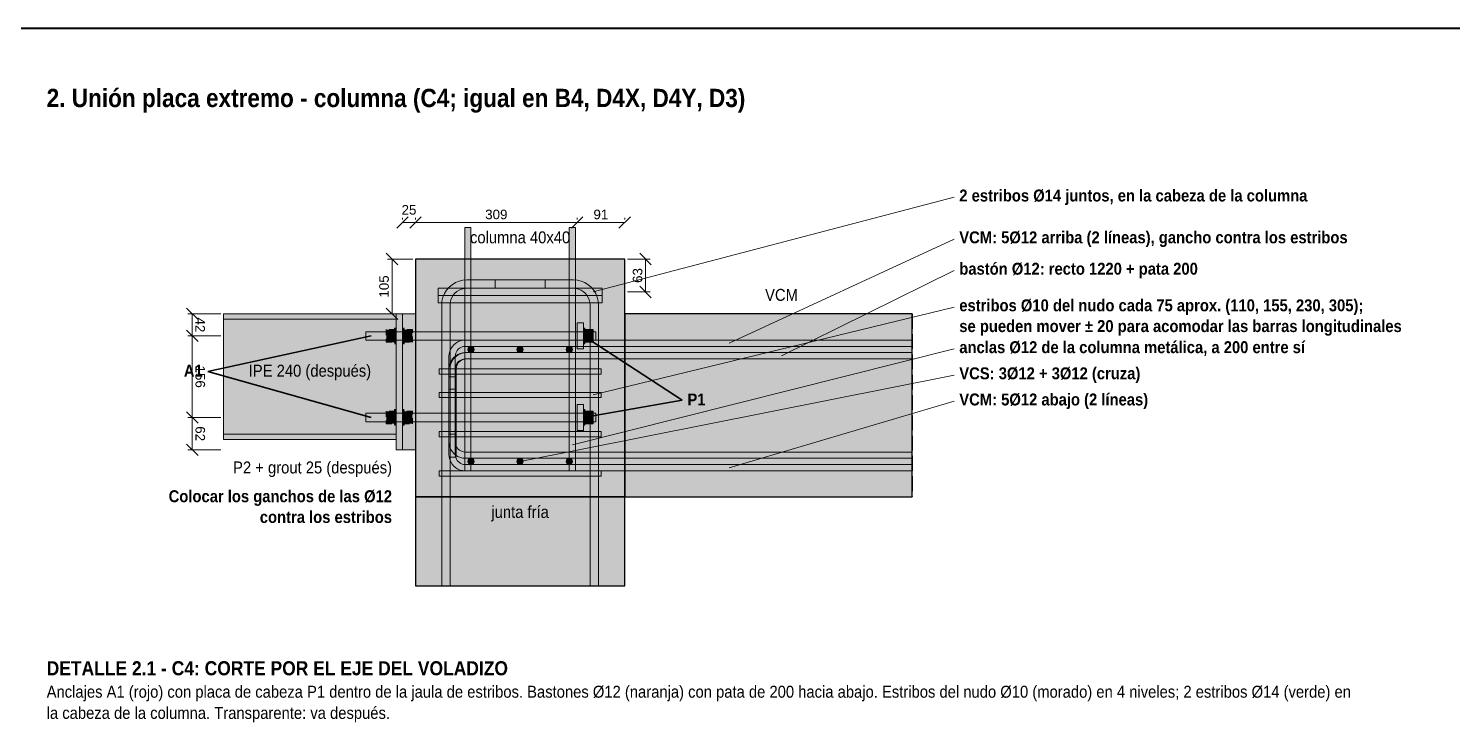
# Model space of a CAD drawing. Header units: millimetres. Extents: x 8 to 833, y 8 to 586.
# Drawn here: x 321.4 to 593.7, y 453.3 to 586 of the extents above; entities that cross this region are included whole.
import ezdxf
from ezdxf.enums import TextEntityAlignment as Align

# ---------------------------------------------------------------- set-up
doc = ezdxf.new("R2010")
doc.units = ezdxf.units.MM
doc.linetypes.add('TRAZO_3-2', pattern=[1.763889, 1.058333, -0.705556])
doc.linetypes.add('TRAZO_8-3', pattern=[3.880556, 2.822222, -1.058333])
for name, color, linetype, lineweight, true_color in [('COTAS', 27, 'Continuous', 15, 0x333333), ('DETALLES', 49, 'Continuous', 9, 0x222222), ('G-edge', 251, 'TRAZO_8-3', 30, 0x555555), ('G-grid', 253, 'Continuous', 20, 0x9e9e9e), ('G-lead', 49, 'Continuous', 35, 0x222222), ('G-r_anc', 24, 'Continuous', 18, 0x7b241c), ('G-r_ancg', 11, 'TRAZO_3-2', 20, 0xd3746b), ('G-r_bas', 34, 'Continuous', 18, 0x7e3a06), ('G-r_bm1', 156, 'Continuous', 18, 0x0e2f44), ('G-r_bm3', 138, 'Continuous', 18, 0x1c2833), ('G-r_bp', 138, 'Continuous', 20, 0x142433), ('G-r_colS', 34, 'Continuous', 18, 0x6b4a00), ('G-r_conc', 252, 'Continuous', 30, 0x6b6b6b), ('G-r_eplate', 253, 'Continuous', 20, 0x848f9a), ('G-r_grout', 9, 'Continuous', 18, 0xb5b5b5), ('G-r_ipe', 127, 'Continuous', 18, 0x1f3347), ('G-r_ipef', 127, 'Continuous', 20, 0x1f3347), ('G-r_new', 119, 'Continuous', 18, 0x145a32), ('G-r_nut', 26, 'Continuous', 18, 0x3d0f0b), ('G-r_old', 252, 'Continuous', 30, 0x6b6b6b), ('G-r_rodS', 136, 'Continuous', 18, 0x0b5345), ('G-r_tieS', 217, 'Continuous', 18, 0x4a235a), ('LAMINA_MARCO', 49, 'Continuous', 40, 0x222222), ('LAMINA_TEXTO', 19, 'Continuous', 9, 0x111111), ('T-anc', 22, 'Continuous', 18, 0xa93226), ('T-bsm', 156, 'Continuous', 18, 0x0e2f44), ('T-code', 19, 'Continuous', 18, 0x111111), ('T-hk', 44, 'Continuous', 18, 0x7a5500), ('T-label', 49, 'Continuous', 18, 0x222222), ('T-new', 119, 'Continuous', 18, 0x145a32), ('T-small', 47, 'Continuous', 18, 0x444444), ('T-tie', 195, 'Continuous', 18, 0x5b2c6f)]:
    doc.layers.add(name, color=color, linetype=linetype, lineweight=lineweight, true_color=true_color)
doc.styles.add('ESTANDAR', font='arial.ttf')
doc.styles.add('NEGRITA', font='arialbd.ttf')
doc.dimstyles.new('COTAS_PAPEL', dxfattribs={"dimtxt": 1.8288, "dimasz": 2, "dimexe": 0.881944, "dimexo": 0.529167, "dimgap": 0.6, "dimtad": 1, "dimdec": 0, "dimtxsty": 'ESTANDAR', "dimtsz": 1.094317, "dimcen": 2.5, "dimclrd": 8, "dimclre": 8, "dimclrt": 250, "dimazin": 3, "dimtfac": 1, "dimtmove": 0, "dimatfit": 3, "dimlwd": 15, "dimlwe": 13})

# ---------------------------------------------------------------- blocks, each defined once
blk = doc.blocks.new('DET_05_detalle-2-1-c4-corte-por-el-eje-del-voladizo')
at = {"layer": 'G-r_anc', "true_color": 0xc0392b}
for points in [[(-79.12, 10.51), (-35.12, 10.51), (-35.12, 8.91), (-79.12, 8.91)], [(-79.12, -5.09), (-35.12, -5.09), (-35.12, -6.69), (-79.12, -6.69)]]:
    blk.add_hatch(color=7, dxfattribs=at).paths.add_polyline_path(points)
at = {"layer": 'G-r_ancg', "true_color": 0xf4dbd9}
for points in [[(-75.22, 8.51), (-73.62, 8.51), (-73.62, 10.91), (-75.22, 10.91)], [(-73.62, 8.21), (-73.32, 8.21), (-73.32, 11.21), (-73.62, 11.21)], [(-72.12, 8.21), (-71.82, 8.21), (-71.82, 11.21), (-72.12, 11.21)], [(-71.82, 8.51), (-70.22, 8.51), (-70.22, 10.91), (-71.82, 10.91)], [(-75.22, -7.09), (-73.62, -7.09), (-73.62, -4.69), (-75.22, -4.69)], [(-73.62, -7.39), (-73.32, -7.39), (-73.32, -4.39), (-73.62, -4.39)], [(-72.12, -7.39), (-71.82, -7.39), (-71.82, -4.39), (-72.12, -4.39)], [(-71.82, -7.09), (-70.22, -7.09), (-70.22, -4.69), (-71.82, -4.69)]]:
    blk.add_hatch(color=7, dxfattribs=at).paths.add_polyline_path(points)
at = {"layer": 'G-r_bas', "true_color": 0xe67e22}
blk.add_hatch(color=7, dxfattribs=at).paths.add_polyline_path([(25.38, 5.31), (-59.92, 5.31), (-60.22, 5.29), (-60.51, 5.22), (-60.78, 5.1), (-61.03, 4.95), (-61.26, 4.76), (-61.45, 4.53), (-61.61, 4.28), (-61.72, 4), (-61.79, 3.71), (-61.82, 3.41), (-61.82, -13.49), (-63.02, -13.49), (-63.02, 3.41), (-62.98, 3.9), (-62.87, 4.37), (-62.68, 4.82), (-62.43, 5.24), (-62.11, 5.61), (-61.74, 5.92), (-61.33, 6.18), (-60.88, 6.36), (-60.4, 6.48), (-59.92, 6.51), (25.38, 6.51)])
at = {"layer": 'G-r_bm1', "true_color": 0x1a5276}
for points in [[(25.38, 7.71), (-60.12, 7.71), (-60.42, 7.69), (-60.71, 7.62), (-60.98, 7.5), (-61.23, 7.35), (-61.46, 7.16), (-61.65, 6.93), (-61.81, 6.68), (-61.92, 6.4), (-61.99, 6.11), (-62.02, 5.81), (-62.02, -6.69), (-63.22, -6.69), (-63.22, 5.82), (-63.18, 6.3), (-63.07, 6.77), (-62.88, 7.22), (-62.63, 7.64), (-62.31, 8.01), (-61.94, 8.32), (-61.53, 8.58), (-61.08, 8.76), (-60.6, 8.88), (-60.12, 8.91), (25.38, 8.91)], [(25.38, 5.31), (-60.12, 5.31), (-60.42, 5.29), (-60.71, 5.22), (-60.98, 5.1), (-61.23, 4.95), (-61.46, 4.76), (-61.65, 4.53), (-61.81, 4.28), (-61.92, 4), (-61.99, 3.71), (-62.02, 3.41), (-62.02, -9.09), (-63.22, -9.09), (-63.22, 3.42), (-63.18, 3.9), (-63.07, 4.37), (-62.88, 4.82), (-62.63, 5.24), (-62.31, 5.61), (-61.94, 5.92), (-61.53, 6.18), (-61.08, 6.36), (-60.6, 6.48), (-60.12, 6.51), (25.38, 6.51)], [(25.38, -13.69), (-60.12, -13.69), (-60.6, -13.65), (-61.08, -13.54), (-61.53, -13.35), (-61.94, -13.1), (-62.31, -12.78), (-62.63, -12.41), (-62.88, -11.99), (-63.07, -11.54), (-63.18, -11.07), (-63.22, -10.59), (-63.22, 1.91), (-62.02, 1.91), (-62.02, -10.58), (-61.99, -10.88), (-61.92, -11.17), (-61.81, -11.45), (-61.65, -11.7), (-61.46, -11.93), (-61.23, -12.12), (-60.98, -12.28), (-60.71, -12.39), (-60.42, -12.46), (-60.12, -12.49), (25.38, -12.49)], [(25.38, -16.09), (-60.12, -16.09), (-60.6, -16.05), (-61.08, -15.94), (-61.53, -15.75), (-61.94, -15.5), (-62.31, -15.18), (-62.63, -14.81), (-62.88, -14.39), (-63.07, -13.94), (-63.18, -13.47), (-63.22, -12.99), (-63.22, -0.49), (-62.02, -0.49), (-62.02, -12.98), (-61.99, -13.28), (-61.92, -13.57), (-61.81, -13.85), (-61.65, -14.1), (-61.46, -14.33), (-61.23, -14.52), (-60.98, -14.68), (-60.71, -14.79), (-60.42, -14.86), (-60.12, -14.89), (25.38, -14.89)]]:
    blk.add_hatch(color=7, dxfattribs=at).paths.add_polyline_path(points)
at = {"layer": 'G-r_bm3', "true_color": 0x616a6b}
h = blk.add_hatch(color=7, dxfattribs=at)
edge = h.paths.add_edge_path()
edge.add_arc((-59.02, 7.11), 0.6, 0, 360)
h = blk.add_hatch(color=7, dxfattribs=at)
edge = h.paths.add_edge_path()
edge.add_arc((-49.62, 7.11), 0.6, 0, 360)
h = blk.add_hatch(color=7, dxfattribs=at)
edge = h.paths.add_edge_path()
edge.add_arc((-40.22, 7.11), 0.6, 0, 360)
h = blk.add_hatch(color=7, dxfattribs=at)
edge = h.paths.add_edge_path()
edge.add_arc((-59.02, -14.29), 0.6, 0, 360)
h = blk.add_hatch(color=7, dxfattribs=at)
edge = h.paths.add_edge_path()
edge.add_arc((-49.62, -14.29), 0.6, 0, 360)
h = blk.add_hatch(color=7, dxfattribs=at)
edge = h.paths.add_edge_path()
edge.add_arc((-40.22, -14.29), 0.6, 0, 360)
at = {"layer": 'G-r_bp', "true_color": 0x34506b}
for points in [[(-38.72, 7.21), (-37.52, 7.21), (-37.52, 12.21), (-38.72, 12.21)], [(-38.72, -8.39), (-37.52, -8.39), (-37.52, -3.39), (-38.72, -3.39)]]:
    blk.add_hatch(color=7, dxfattribs=at).paths.add_polyline_path(points)
at = {"layer": 'G-r_colS', "true_color": 0xd1b047}
for points in [[(-64.62, -38.09), (-64.62, 15.61), (-64.56, 16.36), (-64.39, 17.1), (-64.1, 17.79), (-63.7, 18.44), (-63.21, 19.01), (-62.64, 19.5), (-62, 19.89), (-61.3, 20.18), (-60.57, 20.36), (-59.82, 20.42), (-44.82, 20.41), (-44.82, 18.81), (-59.82, 18.81), (-60.32, 18.77), (-60.81, 18.65), (-61.27, 18.46), (-61.7, 18.2), (-62.08, 17.87), (-62.41, 17.49), (-62.67, 17.07), (-62.86, 16.6), (-62.98, 16.11), (-63.02, 15.61), (-63.02, -38.09)], [(-36.22, -38.09), (-36.22, 15.61), (-36.26, 16.11), (-36.38, 16.6), (-36.57, 17.07), (-36.83, 17.49), (-37.16, 17.87), (-37.54, 18.2), (-37.97, 18.46), (-38.43, 18.65), (-38.92, 18.77), (-39.42, 18.81), (-54.42, 18.81), (-54.42, 20.41), (-39.42, 20.42), (-38.67, 20.36), (-37.93, 20.18), (-37.24, 19.89), (-36.6, 19.5), (-36.02, 19.01), (-35.53, 18.44), (-35.14, 17.79), (-34.85, 17.1), (-34.68, 16.36), (-34.62, 15.61), (-34.62, -38.09)]]:
    blk.add_hatch(color=7, dxfattribs=at).paths.add_polyline_path(points)
at = {"layer": 'G-r_conc', "true_color": 0xf5f3ef}
for points in [[(-69.62, -21.09), (-29.62, -21.09), (-29.62, 24.41), (-69.62, 24.41)], [(-29.62, -21.09), (25.38, -21.09), (25.38, 13.91), (-29.62, 13.91)]]:
    blk.add_hatch(color=7, dxfattribs=at).paths.add_polyline_path(points)
at = {"layer": 'G-r_eplate', "true_color": 0xe5ebf1}
blk.add_hatch(color=7, dxfattribs=at).paths.add_polyline_path([(-73.32, -12.09), (-72.12, -12.09), (-72.12, 13.91), (-73.32, 13.91)])
at = {"layer": 'G-r_grout', "true_color": 0xeae8e2}
blk.add_hatch(color=7, dxfattribs=at).paths.add_polyline_path([(-72.12, -12.09), (-69.62, -12.09), (-69.62, 13.91), (-72.12, 13.91)])
at = {"layer": 'G-r_ipe', "true_color": 0xe7edf2}
blk.add_hatch(color=7, dxfattribs=at).paths.add_polyline_path([(-106.32, -10.09), (-73.32, -10.09), (-73.32, 13.91), (-106.32, 13.91)])
at = {"layer": 'G-r_ipef', "true_color": 0xa5b9cd}
for points in [[(-106.32, 12.93), (-73.32, 12.93), (-73.32, 13.91), (-106.32, 13.91)], [(-106.32, -10.09), (-73.32, -10.09), (-73.32, -9.11), (-106.32, -9.11)]]:
    blk.add_hatch(color=7, dxfattribs=at).paths.add_polyline_path(points)
at = {"layer": 'G-r_new', "true_color": 0x34905b}
for points in [[(-65.32, 18.81), (-33.92, 18.81), (-33.92, 17.41), (-65.32, 17.41)], [(-65.32, 17.41), (-33.92, 17.41), (-33.92, 16.01), (-65.32, 16.01)]]:
    blk.add_hatch(color=7, dxfattribs=at).paths.add_polyline_path(points)
at = {"layer": 'G-r_nut', "true_color": 0x7b241c}
for points in [[(-37.52, 8.21), (-37.22, 8.21), (-37.22, 11.21), (-37.52, 11.21)], [(-37.22, 8.51), (-35.62, 8.51), (-35.62, 10.91), (-37.22, 10.91)], [(-37.52, -7.39), (-37.22, -7.39), (-37.22, -4.39), (-37.52, -4.39)], [(-37.22, -7.09), (-35.62, -7.09), (-35.62, -4.69), (-37.22, -4.69)]]:
    blk.add_hatch(color=7, dxfattribs=at).paths.add_polyline_path(points)
at = {"layer": 'G-r_old', "true_color": 0xe5e1da}
blk.add_hatch(color=7, dxfattribs=at).paths.add_polyline_path([(-69.62, -38.09), (-29.62, -38.09), (-29.62, -21.09), (-69.62, -21.09)])
at = {"layer": 'G-r_rodS', "true_color": 0x61beac}
for points in [[(-59.02, 30.41), (-59.02, -16.09), (-60.22, -16.09), (-60.22, 30.41)], [(-39.02, 30.41), (-39.02, -16.09), (-40.22, -16.09), (-40.22, 30.41)]]:
    blk.add_hatch(color=7, dxfattribs=at).paths.add_polyline_path(points)
at = {"layer": 'G-r_tieS', "true_color": 0x9059a7}
for points in [[(-65.12, 3.41), (-34.12, 3.41), (-34.12, 2.41), (-65.12, 2.41)], [(-65.12, -1.09), (-34.12, -1.09), (-34.12, -2.09), (-65.12, -2.09)], [(-65.12, -8.59), (-34.12, -8.59), (-34.12, -9.59), (-65.12, -9.59)], [(-65.12, -16.09), (-34.12, -16.09), (-34.12, -17.09), (-65.12, -17.09)]]:
    blk.add_hatch(color=7, dxfattribs=at).paths.add_polyline_path(points)
at = {"layer": 'G-edge'}
blk.add_line((25.38, 13.91), (25.38, -21.09), dxfattribs=at)
at = {"layer": 'G-grid'}
for p, q in [((33.38, 36.21), (-35.62, 18.11)), ((33.38, 28.21), (-9.62, 8.31)), ((33.38, 22.21), (0.38, 5.91)), ((33.38, 15.21), (-35.62, -1.59)), ((33.38, 7.21), (-39.62, -11.09)), ((33.38, 2.21), (-49.62, -14.29)), ((33.38, -2.79), (-9.62, -15.49))]:
    blk.add_line(p, q, dxfattribs=at)
at = {"layer": 'G-lead'}
for p, q in [((-109.32, 2.91), (-78.12, 9.71)), ((-18.62, -2.59), (-37.52, 9.71)), ((-109.32, 2.91), (-78.12, -5.89)), ((-18.62, -2.59), (-37.52, -5.89))]:
    blk.add_line(p, q, dxfattribs=at)
at = {"layer": 'G-r_anc'}
for points in [[(-79.12, 10.51), (-35.12, 10.51), (-35.12, 8.91), (-79.12, 8.91)], [(-79.12, -5.09), (-35.12, -5.09), (-35.12, -6.69), (-79.12, -6.69)]]:
    blk.add_lwpolyline(points, close=True, dxfattribs=at)
at = {"layer": 'G-r_ancg'}
for points in [[(-75.22, 8.51), (-73.62, 8.51), (-73.62, 10.91), (-75.22, 10.91)], [(-73.62, 8.21), (-73.32, 8.21), (-73.32, 11.21), (-73.62, 11.21)], [(-72.12, 8.21), (-71.82, 8.21), (-71.82, 11.21), (-72.12, 11.21)], [(-71.82, 8.51), (-70.22, 8.51), (-70.22, 10.91), (-71.82, 10.91)], [(-75.22, -7.09), (-73.62, -7.09), (-73.62, -4.69), (-75.22, -4.69)], [(-73.62, -7.39), (-73.32, -7.39), (-73.32, -4.39), (-73.62, -4.39)], [(-72.12, -7.39), (-71.82, -7.39), (-71.82, -4.39), (-72.12, -4.39)], [(-71.82, -7.09), (-70.22, -7.09), (-70.22, -4.69), (-71.82, -4.69)]]:
    blk.add_lwpolyline(points, close=True, dxfattribs=at)
at = {"layer": 'G-r_bas'}
blk.add_lwpolyline([(25.38, 5.31), (-59.92, 5.31), (-60.22, 5.29), (-60.51, 5.22), (-60.78, 5.1), (-61.03, 4.95), (-61.26, 4.76), (-61.45, 4.53), (-61.61, 4.28), (-61.72, 4), (-61.79, 3.71), (-61.82, 3.41), (-61.82, -13.49), (-63.02, -13.49), (-63.02, 3.41), (-62.98, 3.9), (-62.87, 4.37), (-62.68, 4.82), (-62.43, 5.24), (-62.11, 5.61), (-61.74, 5.92), (-61.33, 6.18), (-60.88, 6.36), (-60.4, 6.48), (-59.92, 6.51), (25.38, 6.51)], close=True, dxfattribs=at)
at = {"layer": 'G-r_bm1'}
for points in [[(25.38, 7.71), (-60.12, 7.71), (-60.42, 7.69), (-60.71, 7.62), (-60.98, 7.5), (-61.23, 7.35), (-61.46, 7.16), (-61.65, 6.93), (-61.81, 6.68), (-61.92, 6.4), (-61.99, 6.11), (-62.02, 5.81), (-62.02, -6.69), (-63.22, -6.69), (-63.22, 5.82), (-63.18, 6.3), (-63.07, 6.77), (-62.88, 7.22), (-62.63, 7.64), (-62.31, 8.01), (-61.94, 8.32), (-61.53, 8.58), (-61.08, 8.76), (-60.6, 8.88), (-60.12, 8.91), (25.38, 8.91)], [(25.38, 5.31), (-60.12, 5.31), (-60.42, 5.29), (-60.71, 5.22), (-60.98, 5.1), (-61.23, 4.95), (-61.46, 4.76), (-61.65, 4.53), (-61.81, 4.28), (-61.92, 4), (-61.99, 3.71), (-62.02, 3.41), (-62.02, -9.09), (-63.22, -9.09), (-63.22, 3.42), (-63.18, 3.9), (-63.07, 4.37), (-62.88, 4.82), (-62.63, 5.24), (-62.31, 5.61), (-61.94, 5.92), (-61.53, 6.18), (-61.08, 6.36), (-60.6, 6.48), (-60.12, 6.51), (25.38, 6.51)], [(25.38, -13.69), (-60.12, -13.69), (-60.6, -13.65), (-61.08, -13.54), (-61.53, -13.35), (-61.94, -13.1), (-62.31, -12.78), (-62.63, -12.41), (-62.88, -11.99), (-63.07, -11.54), (-63.18, -11.07), (-63.22, -10.59), (-63.22, 1.91), (-62.02, 1.91), (-62.02, -10.58), (-61.99, -10.88), (-61.92, -11.17), (-61.81, -11.45), (-61.65, -11.7), (-61.46, -11.93), (-61.23, -12.12), (-60.98, -12.28), (-60.71, -12.39), (-60.42, -12.46), (-60.12, -12.49), (25.38, -12.49)], [(25.38, -16.09), (-60.12, -16.09), (-60.6, -16.05), (-61.08, -15.94), (-61.53, -15.75), (-61.94, -15.5), (-62.31, -15.18), (-62.63, -14.81), (-62.88, -14.39), (-63.07, -13.94), (-63.18, -13.47), (-63.22, -12.99), (-63.22, -0.49), (-62.02, -0.49), (-62.02, -12.98), (-61.99, -13.28), (-61.92, -13.57), (-61.81, -13.85), (-61.65, -14.1), (-61.46, -14.33), (-61.23, -14.52), (-60.98, -14.68), (-60.71, -14.79), (-60.42, -14.86), (-60.12, -14.89), (25.38, -14.89)]]:
    blk.add_lwpolyline(points, close=True, dxfattribs=at)
at = {"layer": 'G-r_bm3'}
for centre in [(-59.02, 7.11), (-49.62, 7.11), (-40.22, 7.11), (-59.02, -14.29), (-49.62, -14.29), (-40.22, -14.29)]:
    blk.add_circle(centre, 0.6, dxfattribs=at)
at = {"layer": 'G-r_bp'}
for points in [[(-38.72, 7.21), (-37.52, 7.21), (-37.52, 12.21), (-38.72, 12.21)], [(-38.72, -8.39), (-37.52, -8.39), (-37.52, -3.39), (-38.72, -3.39)]]:
    blk.add_lwpolyline(points, close=True, dxfattribs=at)
at = {"layer": 'G-r_colS'}
for points in [[(-64.62, -38.09), (-64.62, 15.61), (-64.56, 16.36), (-64.39, 17.1), (-64.1, 17.79), (-63.7, 18.44), (-63.21, 19.01), (-62.64, 19.5), (-62, 19.89), (-61.3, 20.18), (-60.57, 20.36), (-59.82, 20.42), (-44.82, 20.41), (-44.82, 18.81), (-59.82, 18.81), (-60.32, 18.77), (-60.81, 18.65), (-61.27, 18.46), (-61.7, 18.2), (-62.08, 17.87), (-62.41, 17.49), (-62.67, 17.07), (-62.86, 16.6), (-62.98, 16.11), (-63.02, 15.61), (-63.02, -38.09)], [(-36.22, -38.09), (-36.22, 15.61), (-36.26, 16.11), (-36.38, 16.6), (-36.57, 17.07), (-36.83, 17.49), (-37.16, 17.87), (-37.54, 18.2), (-37.97, 18.46), (-38.43, 18.65), (-38.92, 18.77), (-39.42, 18.81), (-54.42, 18.81), (-54.42, 20.41), (-39.42, 20.42), (-38.67, 20.36), (-37.93, 20.18), (-37.24, 19.89), (-36.6, 19.5), (-36.02, 19.01), (-35.53, 18.44), (-35.14, 17.79), (-34.85, 17.1), (-34.68, 16.36), (-34.62, 15.61), (-34.62, -38.09)]]:
    blk.add_lwpolyline(points, close=True, dxfattribs=at)
at = {"layer": 'G-r_conc'}
for points in [[(-69.62, -21.09), (-29.62, -21.09), (-29.62, 24.41), (-69.62, 24.41)], [(-29.62, -21.09), (25.38, -21.09), (25.38, 13.91), (-29.62, 13.91)]]:
    blk.add_lwpolyline(points, close=True, dxfattribs=at)
at = {"layer": 'G-r_eplate'}
blk.add_lwpolyline([(-73.32, -12.09), (-72.12, -12.09), (-72.12, 13.91), (-73.32, 13.91)], close=True, dxfattribs=at)
at = {"layer": 'G-r_grout'}
blk.add_lwpolyline([(-72.12, -12.09), (-69.62, -12.09), (-69.62, 13.91), (-72.12, 13.91)], close=True, dxfattribs=at)
at = {"layer": 'G-r_ipe'}
blk.add_lwpolyline([(-106.32, -10.09), (-73.32, -10.09), (-73.32, 13.91), (-106.32, 13.91)], close=True, dxfattribs=at)
at = {"layer": 'G-r_ipef'}
for points in [[(-106.32, 12.93), (-73.32, 12.93), (-73.32, 13.91), (-106.32, 13.91)], [(-106.32, -10.09), (-73.32, -10.09), (-73.32, -9.11), (-106.32, -9.11)]]:
    blk.add_lwpolyline(points, close=True, dxfattribs=at)
at = {"layer": 'G-r_new'}
for points in [[(-65.32, 18.81), (-33.92, 18.81), (-33.92, 17.41), (-65.32, 17.41)], [(-65.32, 17.41), (-33.92, 17.41), (-33.92, 16.01), (-65.32, 16.01)]]:
    blk.add_lwpolyline(points, close=True, dxfattribs=at)
at = {"layer": 'G-r_nut'}
for points in [[(-37.52, 8.21), (-37.22, 8.21), (-37.22, 11.21), (-37.52, 11.21)], [(-37.22, 8.51), (-35.62, 8.51), (-35.62, 10.91), (-37.22, 10.91)], [(-37.52, -7.39), (-37.22, -7.39), (-37.22, -4.39), (-37.52, -4.39)], [(-37.22, -7.09), (-35.62, -7.09), (-35.62, -4.69), (-37.22, -4.69)]]:
    blk.add_lwpolyline(points, close=True, dxfattribs=at)
at = {"layer": 'G-r_old'}
blk.add_lwpolyline([(-69.62, -38.09), (-29.62, -38.09), (-29.62, -21.09), (-69.62, -21.09)], close=True, dxfattribs=at)
at = {"layer": 'G-r_rodS'}
for points in [[(-59.02, 30.41), (-59.02, -16.09), (-60.22, -16.09), (-60.22, 30.41)], [(-39.02, 30.41), (-39.02, -16.09), (-40.22, -16.09), (-40.22, 30.41)]]:
    blk.add_lwpolyline(points, close=True, dxfattribs=at)
at = {"layer": 'G-r_tieS'}
for points in [[(-65.12, 3.41), (-34.12, 3.41), (-34.12, 2.41), (-65.12, 2.41)], [(-65.12, -1.09), (-34.12, -1.09), (-34.12, -2.09), (-65.12, -2.09)], [(-65.12, -8.59), (-34.12, -8.59), (-34.12, -9.59), (-65.12, -9.59)], [(-65.12, -16.09), (-34.12, -16.09), (-34.12, -17.09), (-65.12, -17.09)]]:
    blk.add_lwpolyline(points, close=True, dxfattribs=at)
at = {"layer": 'T-anc', "color": 22, "true_color": 0xa93226, "style": 'NEGRITA', "width": 0.885}
blk.add_text('A1', height=2.286, dxfattribs=at).set_placement((-110.32, 1.91), align=Align.RIGHT)
blk.add_text('P1', height=2.286, dxfattribs=at).set_placement((-17.62, -3.59))
at = {"layer": 'T-bsm', "color": 156, "true_color": 0x0e2f44, "style": 'NEGRITA', "width": 0.885}
for s, p in [('VCM: 5Ø12 arriba (2 líneas), gancho contra los estribos', (34.38, 27.41)), ('anclas Ø12 de la columna metálica, a 200 entre sí', (34.38, 6.41)), ('VCS: 3Ø12 + 3Ø12 (cruza)', (34.38, 1.41)), ('VCM: 5Ø12 abajo (2 líneas)', (34.38, -3.59))]:
    blk.add_text(s, height=2.286, dxfattribs=at).set_placement(p)
at = {"layer": 'T-code', "color": 19, "true_color": 0x111111, "style": 'NEGRITA', "width": 0.885}
for s, p in [('Colocar los ganchos de las Ø12', (-74.12, -22.09)), ('contra los estribos', (-74.12, -26.06))]:
    blk.add_text(s, height=2.286, dxfattribs=at).set_placement(p, align=Align.RIGHT)
at = {"layer": 'T-hk', "color": 44, "true_color": 0x7a5500, "style": 'NEGRITA', "width": 0.885}
blk.add_text('bastón Ø12: recto 1220 + pata 200', height=2.286, dxfattribs=at).set_placement((34.38, 21.41))
at = {"layer": 'T-label', "color": 49, "true_color": 0x222222, "style": 'ESTANDAR', "width": 0.885}
for s, p in [('columna 40x40', (-49.62, 27.41)), ('VCM', (0.38, 16.41))]:
    blk.add_text(s, height=2.286, dxfattribs=at).set_placement(p, align=Align.CENTER)
at = {"layer": 'T-new', "color": 119, "true_color": 0x145a32, "style": 'NEGRITA', "width": 0.885}
blk.add_text('2 estribos Ø14 juntos, en la cabeza de la columna', height=2.286, dxfattribs=at).set_placement((34.38, 35.41))
at = {"layer": 'T-small', "color": 47, "true_color": 0x444444, "style": 'ESTANDAR', "width": 0.885}
for s, p in [('IPE 240 (después)', (-89.82, 1.91)), ('junta fría', (-49.62, -25.09))]:
    blk.add_text(s, height=2.286, dxfattribs=at).set_placement(p, align=Align.CENTER)
blk.add_text('P2 + grout 25 (después)', height=2.286, dxfattribs=at).set_placement((-74.12, -16.59), align=Align.RIGHT)
at = {"layer": 'T-tie', "color": 195, "true_color": 0x5b2c6f, "style": 'NEGRITA', "width": 0.885}
for s, p in [('estribos Ø10 del nudo cada 75 aprox. (110, 155, 230, 305);', (34.38, 14.41)), ('se pueden mover ± 20 para acomodar las barras longitudinales', (34.38, 10.44))]:
    blk.add_text(s, height=2.286, dxfattribs=at).set_placement(p)
at = {"layer": 'COTAS'}
for base, p1, p2, text in [((-72.12, 31.41), (-72.12, 31.41), (-69.62, 31.41), '25'), ((-69.62, 31.41), (-69.62, 31.41), (-38.72, 31.41), '309'), ((-38.72, 31.41), (-38.72, 31.41), (-29.62, 31.41), '91')]:
    blk.add_linear_dim(base=base, p1=p1, p2=p2, text=text, dimstyle='COTAS_PAPEL', dxfattribs=at).render()
for base, p1, p2, angle, text in [((-74.12, 13.91), (-69.62, 13.91), (-69.62, 24.41), 90, '105'), ((-25.62, 18.11), (-29.62, 18.11), (-29.62, 24.41), 90, '63'), ((-112.32, 13.91), (-106.32, 13.91), (-106.32, 9.71), 270, '42'), ((-112.32, 9.71), (-106.32, 9.71), (-106.32, -5.89), 270, '156'), ((-112.32, -5.89), (-106.32, -5.89), (-106.32, -12.09), 270, '62')]:
    blk.add_linear_dim(base=base, p1=p1, p2=p2, angle=angle, text=text, dimstyle='COTAS_PAPEL', dxfattribs=at).render()

msp = doc.modelspace()

# ---------------------------------------------------------------- linework, layer by layer
at = {"layer": 'LAMINA_MARCO'}
msp.add_line((833, 586), (8, 586), dxfattribs=at)

# ---------------------------------------------------------------- block references
at = {"layer": 'DETALLES'}
msp.add_blockref('DET_05_detalle-2-1-c4-corte-por-el-eje-del-voladizo', (465, 517.51), dxfattribs=at)

# ---------------------------------------------------------------- texts
at = {"layer": 'LAMINA_TEXTO', "color": 250, "true_color": 0x000000, "width": 0.885}
for s, height, style, p in [('2. Unión placa extremo - columna (C4; igual en B4, D4X, D4Y, D3)', 3.4925, 'NEGRITA', (324.83, 570.97)), ('DETALLE 2.1 - C4: CORTE POR EL EJE DEL VOLADIZO', 2.6987, 'NEGRITA', (324.83, 462.32)), ('Anclajes A1 (rojo) con placa de cabeza P1 dentro de la jaula de estribos. Bastones Ø12 (naranja) con pata de 200 hacia abajo. Estribos del nudo Ø10 (morado) en 4 niveles; 2 estribos Ø14 (verde) en', 2.286, 'ESTANDAR', (324.83, 458.04)), ('la cabeza de la columna. Transparente: va después.', 2.286, 'ESTANDAR', (324.83, 453.99))]:
    msp.add_text(s, height=height, dxfattribs=dict(at, style=style)).set_placement(p)

doc.saveas('drawing.dxf')
